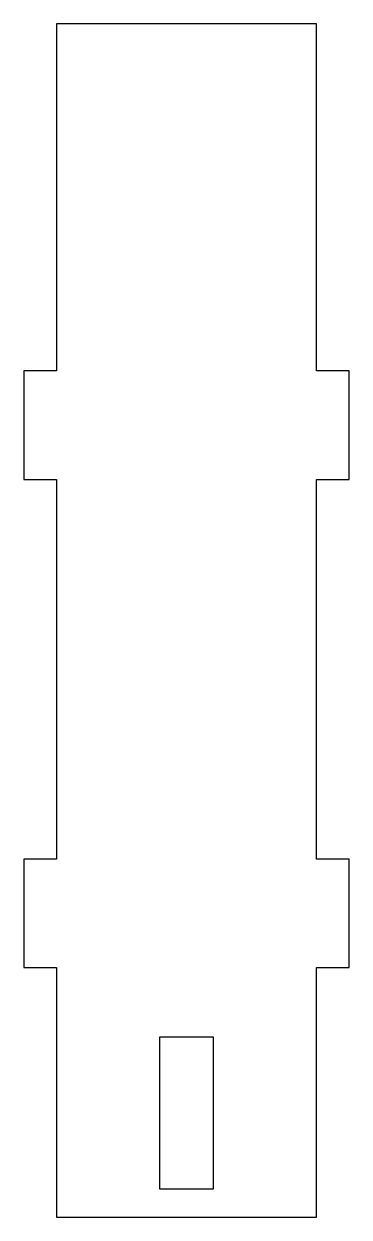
# Model space of a CAD drawing. Header units: millimetres. Extents: x -15 to 15, y -55 to 55.
import ezdxf

# ---------------------------------------------------------------- set-up
doc = ezdxf.new("R2010")
doc.units = ezdxf.units.MM

msp = doc.modelspace()

# ---------------------------------------------------------------- linework, layer by layer
at = {"color": 7, "linetype": 'Continuous', "lineweight": 25}
for p, q in [((-12, 55), (-12, 23)), ((12, 55), (-12, 55)), ((12, 23), (12, 55)), ((-15, 23), (-15, 13)), ((-12, 23), (-15, 23)), ((15, 23), (12, 23)), ((15, 13), (15, 23)), ((-15, 13), (-12, 13)), ((-12, 13), (-12, -22)), ((12, 13), (15, 13)), ((12, -22), (12, 13)), ((-15, -22), (-15, -32)), ((-12, -22), (-15, -22)), ((15, -22), (12, -22)), ((15, -32), (15, -22)), ((-15, -32), (-12, -32)), ((-12, -32), (-12, -55)), ((12, -32), (15, -32)), ((12, -55), (12, -32)), ((2.5, -38.4), (-2.5, -38.4)), ((-2.5, -38.4), (-2.5, -52.4)), ((2.5, -52.4), (2.5, -38.4)), ((-2.5, -52.4), (2.5, -52.4)), ((-12, -55), (12, -55))]:
    msp.add_line(p, q, dxfattribs=at)

doc.saveas('drawing.dxf')
